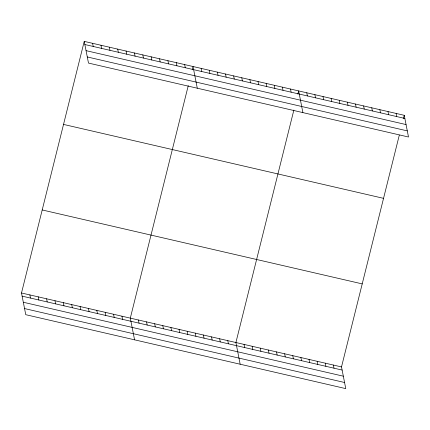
<?xml version="1.0" encoding="UTF-8"?>
<svg xmlns="http://www.w3.org/2000/svg" width="430" height="430" viewBox="0 0 430 430"><rect width="100%" height="100%" fill="white"/><g stroke="black" fill="none" stroke-linecap="round" stroke-linejoin="round"><path stroke-width="0.64" d="M399.309 135.111L341.511 366.924L345.768 388.618L25.757 314.69L21.5 292.991L84.232 41.382L404.243 115.31L408.5 137.009L88.489 63.076L84.232 41.382M188.259 85.677L130.306 318.13L134.563 339.824M192.237 69.708L193.032 66.516L197.289 88.215M293.862 110.075L235.909 342.527L240.166 364.221M297.845 94.106L298.64 90.913L302.897 112.612M403.447 118.503L404.243 115.31M84.844 44.526L404.861 118.454M86.048 50.649L406.06 124.576M87.285 56.953L407.301 130.887M63.527 124.415L383.544 198.343M42.199 209.958L362.216 283.891M21.5 292.991L341.511 366.924M22.118 296.136L342.129 370.069M23.317 302.258L343.333 376.191M24.553 308.568L344.57 382.496M396.121 113.434L396.734 116.578M387.994 111.558L388.613 114.703M379.873 109.682L380.491 112.827M371.751 107.806L372.364 110.951M363.624 105.925L364.242 109.069M355.502 104.049L356.121 107.194M347.381 102.173L347.994 105.318M339.254 100.297L339.872 103.442M331.132 98.422L331.75 101.566M323.011 96.546L323.623 99.69M314.884 94.67L315.502 97.809M306.762 92.789L307.38 95.933M290.513 89.037L291.131 92.181M282.392 87.161L283.01 90.305M333.39 365.043L334.008 368.188M274.27 85.285L274.883 88.43M325.268 363.167L325.886 366.312M266.143 83.409L266.761 86.554M317.141 361.291L317.759 364.436M258.022 81.528L258.64 84.672M309.019 359.415L309.638 362.56M249.9 79.652L250.513 82.796M300.898 357.54L301.516 360.684M241.773 77.776L242.391 80.921M292.771 355.664L293.389 358.808M233.651 75.9L234.269 79.045M284.649 353.788L285.267 356.927M225.53 74.025L226.142 77.169M276.528 351.907L277.146 355.051M217.403 72.149L218.021 75.293M268.401 350.031L269.019 353.175M209.281 70.273L209.899 73.417M260.279 348.155L260.897 351.299M201.159 68.391L201.772 71.536M252.157 346.279L252.775 349.423M244.03 344.403L244.649 347.548M184.663 64.586L185.282 67.725M176.295 62.651L176.913 65.795M227.787 340.646L228.405 343.79M167.926 60.716L168.544 63.86M219.66 338.77L220.278 341.914M159.557 58.781L160.175 61.925M211.538 336.894L212.157 340.039M151.188 56.851L151.801 59.996M203.417 335.018L204.035 338.163M142.819 54.916L143.432 58.061M195.29 333.142L195.908 336.287M134.445 52.981L135.063 56.126M187.168 331.267L187.786 334.411M126.076 51.046L126.694 54.191M179.047 329.391L179.665 332.535M117.707 49.117L118.325 52.261M170.92 327.51L171.538 330.654M109.338 47.182L109.956 50.326M162.798 325.634L163.416 328.778M100.969 45.247L101.587 48.391M154.676 323.758L155.294 326.902M92.6 43.317L93.213 46.456M146.549 321.882L147.167 325.026M138.428 320.006L139.046 323.15M121.937 316.195L122.55 319.339M113.563 314.26L114.181 317.404M105.194 312.325L105.812 315.469M96.825 310.395L97.443 313.54M88.456 308.46L89.075 311.605M80.087 306.525L80.706 309.67M71.719 304.596L72.337 307.74M63.35 302.661L63.962 305.805M54.981 300.726L55.594 303.87M46.607 298.791L47.225 301.935M38.238 296.861L38.856 300.006M29.869 294.926L30.487 298.071"/></g></svg>
